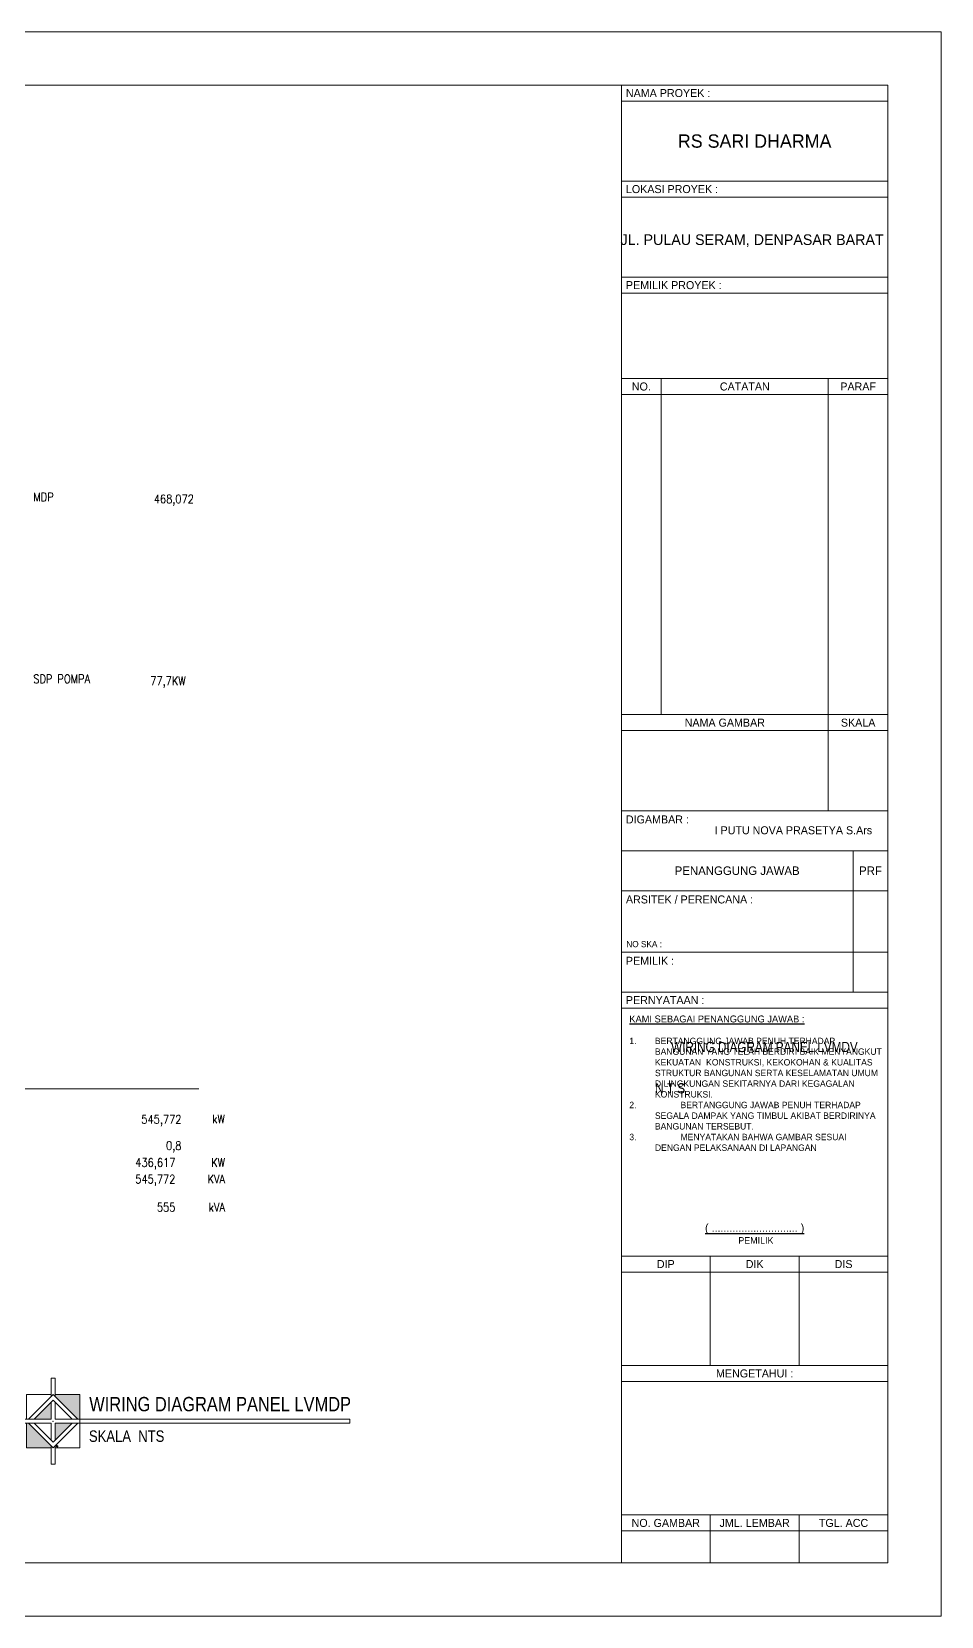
# Model space of a CAD drawing. Header units: inches. Extents: x 31310 to 32350, y 3900 to 5049.
# Drawn here: x 31758.8 to 31810, y 4167.6 to 4256.7 of the extents above; entities that cross this region are included whole.
import ezdxf
from ezdxf.enums import TextEntityAlignment as Align

# ---------------------------------------------------------------- set-up
doc = ezdxf.new("R2010")
doc.units = ezdxf.units.IN
doc.header["$MEASUREMENT"] = 0
doc.linetypes.add('DASHDOT2', pattern=[0.5, 0.25, -0.125, 0, -0.125])
for name, color, linetype in [('-TXT', 7, 'Continuous'), ('0-KOP', 2, 'Continuous'), ('TEXTKOP', 7, 'Continuous'), ('WIRING', 4, 'Continuous')]:
    doc.layers.add(name, color=color, linetype=linetype)
for name, color, linetype, lineweight in [('A-FURN-EQPM', 177, 'Continuous', 0), ('US 0 Elevation', 9, 'Continuous', 5), ('US 0 Sanitair', 9, 'Continuous', 0), ('US I. Text', 51, 'Continuous', 5), ('US-Elevation', 9, 'Continuous', 5), ('US-Text', 42, 'Continuous', 5)]:
    doc.layers.add(name, color=color, linetype=linetype, lineweight=lineweight)
doc.styles.add('1 100', font='GOTHIC.TTF')
doc.styles.add('1 200', font='GOTHIC.TTF', dxfattribs={"height": 300})
doc.styles.add('Arial Narrow', font='ARIALN.TTF')
doc.styles.add('patok', font='romans.shx', dxfattribs={"height": 3, "bigfont": 'bigfont.shx'})
doc.styles.add('TXT', font='romans.shx', dxfattribs={"width": 0.85, "height": 0.25})

# ---------------------------------------------------------------- blocks, each defined once
blk = doc.blocks.new('LEGENDA KOP')
at = {"layer": 'US I. Text', "lineweight": 13}
for points in [[(-957.196, -870.781), (-957.196, -870.813), (-956.831, -871.178), (-956.799, -871.178), (-956.799, -870.781)], [(-957.626, -871.243), (-957.658, -871.243), (-957.658, -871.64), (-957.261, -871.64), (-957.261, -871.608)]]:
    blk.add_hatch(color=256, dxfattribs=at).paths.add_polyline_path(points)
h = blk.add_hatch(color=256, dxfattribs=at)
h.paths.add_polyline_path([(-957.261, -871.178), (-957.261, -870.905), (-957.534, -871.178)])
h.paths.add_polyline_path([(-956.923, -871.243), (-957.196, -871.243), (-957.196, -871.516)])
for p, q in [((-957.261, -870.813), (-957.261, -870.518)), ((-957.196, -870.518), (-957.261, -870.518)), ((-957.196, -870.813), (-957.196, -870.518)), ((-957.261, -870.781), (-957.658, -870.781)), ((-957.658, -871.178), (-957.658, -870.781)), ((-957.196, -870.781), (-956.799, -870.781)), ((-956.799, -871.178), (-956.799, -870.781)), ((-957.261, -871.178), (-957.261, -870.905)), ((-957.196, -871.178), (-957.196, -870.905)), ((-957.907, -871.178), (-957.261, -871.178)), ((-957.907, -871.178), (-957.907, -871.243)), ((-957.907, -871.243), (-957.261, -871.243)), ((-957.658, -871.243), (-957.658, -871.64)), ((-957.261, -871.516), (-957.261, -871.243)), ((-957.196, -871.178), (-956.799, -871.178)), ((-957.196, -871.516), (-957.196, -871.243)), ((-957.196, -871.243), (-956.799, -871.243)), ((-956.799, -871.243), (-956.799, -871.64)), ((-957.261, -871.64), (-957.658, -871.64)), ((-957.261, -871.903), (-957.261, -871.608)), ((-957.196, -871.903), (-957.196, -871.608)), ((-957.196, -871.64), (-956.799, -871.64)), ((-957.196, -871.903), (-957.261, -871.903))]:
    blk.add_line(p, q, dxfattribs=at)
for points in [[(-957.626, -871.178), (-957.228, -870.781), (-956.831, -871.178)], [(-957.534, -871.178), (-957.228, -870.873), (-956.923, -871.178)], [(-956.831, -871.243), (-957.229, -871.64), (-957.626, -871.243)], [(-956.923, -871.243), (-957.229, -871.548), (-957.534, -871.243)]]:
    blk.add_lwpolyline(points, dxfattribs=at)
at = {"layer": 'US I. Text'}
blk.add_point((-957.229, -871.21), dxfattribs=at)
blk = doc.blocks.new('fdgfdf')
at = {"layer": 'US 0 Elevation', "xscale": 1.307726022502848, "yscale": 1.307726022502848, "zscale": 1.307726022502848}
blk.add_blockref('LEGENDA KOP', (3728.322, 1692.013), dxfattribs=at)
blk = doc.blocks.new('erthrhhrthre')
for p, q in [((-103.505, 130.043), (-229.505, 130.043)), ((-103.505, 40.943), (-103.505, 130.043)), ((-121.505, 121.643), (-106.505, 121.643)), ((-121.505, 116.243), (-106.505, 116.243)), ((-121.505, 110.543), (-106.505, 110.543)), ((-121.505, 91.642), (-106.505, 91.642)), ((-121.505, 86.242), (-106.505, 86.242)), ((-121.505, 83.992), (-106.505, 83.992)), ((-121.505, 76.042), (-106.505, 76.042)), ((-121.505, 61.2), (-106.505, 61.2)), ((-121.505, 55.05), (-106.505, 55.05)), ((-121.505, 46.643), (-106.505, 46.643)), ((-229.505, 40.943), (-103.505, 40.943))]:
    blk.add_line(p, q)
at = {"color": 5}
for p, q in [((-106.505, 127.043), (-225.005, 127.043)), ((-121.505, 43.943), (-121.505, 127.043)), ((-106.505, 43.943), (-106.505, 127.043)), ((-225.005, 43.943), (-106.505, 43.943))]:
    blk.add_line(p, q, dxfattribs=at)
at = {"ltscale": 8}
for p, q in [((-121.505, 126.143), (-106.505, 126.143)), ((-121.505, 120.743), (-106.505, 120.743)), ((-121.505, 115.343), (-106.505, 115.343)), ((-119.255, 91.642), (-119.255, 110.543)), ((-109.863, 86.242), (-109.863, 110.543)), ((-121.505, 109.643), (-106.505, 109.643)), ((-121.505, 90.742), (-106.505, 90.742)), ((-108.473, 83.992), (-108.473, 76.042)), ((-121.505, 81.742), (-106.505, 81.742)), ((-121.505, 78.292), (-106.505, 78.292)), ((-121.505, 75.142), (-106.505, 75.142)), ((-116.505, 61.2), (-116.505, 55.05)), ((-111.505, 61.2), (-111.505, 55.05)), ((-121.505, 60.3), (-106.505, 60.3)), ((-121.505, 54.15), (-106.505, 54.15)), ((-121.505, 45.743), (-106.505, 45.743))]:
    blk.add_line(p, q, dxfattribs=at)
at = {"ltscale": 5}
for p, q in [((-116.505, 43.943), (-116.505, 46.643)), ((-111.505, 43.943), (-111.505, 46.643))]:
    blk.add_line(p, q, dxfattribs=at)
at = {"layer": 'A-FURN-EQPM', "color": 0, "linetype": 'ByBlock', "lineweight": -2, "ltscale": 0.25}
blk.add_lwpolyline([(-229.505, 40.943), (-103.505, 40.943), (-103.505, 130.043), (-229.505, 130.043)], close=True, dxfattribs=at)
at = {"layer": 'TEXTKOP', "style": '1 100'}
for s, height, p in [('NAMA PROYEK :', 0.45, (-121.247, 126.593)), ('LOKASI PROYEK :', 0.45, (-121.247, 121.193)), ('PEMILIK PROYEK :', 0.45, (-121.247, 115.793)), ('DIGAMBAR :', 0.45, (-121.247, 85.75)), ('I PUTU NOVA PRASETYA S.Ars', 0.45, (-116.258, 85.14)), ('ARSITEK / PERENCANA :', 0.45, (-121.247, 81.25)), ('NO SKA :', 0.3462, (-121.225, 78.739)), ('PEMILIK :', 0.45, (-121.247, 77.8)), ('PERNYATAAN :', 0.45, (-121.247, 75.592))]:
    blk.add_text(s, height=height, dxfattribs=at).set_placement(p, align=Align.MIDDLE_LEFT)
at = {"layer": 'TEXTKOP', "style": '1 100', "oblique": 0}
for s, height, p in [('RS SARI DHARMA', 0.75, (-114.005, 123.893)), ('JL. PULAU SERAM, DENPASAR BARAT ', 0.6, (-114.037, 118.349))]:
    blk.add_text(s, height=height, rotation=359.99148, dxfattribs=at).set_placement(p, align=Align.MIDDLE_CENTER)
at = {"layer": 'TEXTKOP', "style": '1 100'}
for s, height, p in [('NO.', 0.45, (-120.38, 110.093)), ('CATATAN', 0.45, (-114.559, 110.093)), ('PARAF', 0.45, (-108.184, 110.093)), ('NAMA GAMBAR', 0.45, (-115.684, 91.192)), ('SKALA', 0.45, (-108.184, 91.192)), ('PENANGGUNG JAWAB', 0.48, (-114.989, 82.867)), ('PRF', 0.48, (-107.489, 82.867)), ('MENGETAHUI :', 0.45, (-114.005, 54.6)), ('NO. GAMBAR', 0.45, (-119.005, 46.193)), ('JML. LEMBAR', 0.45, (-114.005, 46.193)), ('TGL. ACC', 0.45, (-109.005, 46.193))]:
    blk.add_text(s, height=height, dxfattribs=at).set_placement(p, align=Align.MIDDLE_CENTER)
for s, p in [('DIP', (-119.005, 60.75)), ('DIK', (-114.005, 60.75)), ('DIS', (-109.005, 60.75))]:
    blk.add_text(s, height=0.45, dxfattribs=at).set_placement(p, align=Align.MIDDLE)
at = {"layer": 'TEXTKOP', "ltscale": 5, "style": '1 200'}
for s, insert, char_height, width, attachment_point in [('{\\H1.083x;\\LKAMI SEBAGAI PENANGGUNG JAWAB :\\P\\H0.9234x;\\P\\pxt4;}1. ^IBERTANGGUNG JAWAB PENUH TERHADAP  ^I^IBANGUNAN YANG TELAH BERDIRI BAIK MENYANGKUT ^IKEKUATAN ^IKONSTRUKSI, KEKOKOHAN & KUALITAS ^ISTRUKTUR BANGUNAN SERTA KESELAMATAN UMUM ^IDILINGKUNGAN SEKITARNYA DARI KEGAGALAN ^IKONSTRUKSI.\\P\\pi-4,l4,t8;2.^IBERTANGGUNG JAWAB PENUH TERHADAP SEGALA DAMPAK YANG TIMBUL AKIBAT BERDIRINYA BANGUNAN TERSEBUT.\\P3.^IMENYATAKAN BAHWA GAMBAR SESUAI DENGAN PELAKSANAAN DI LAPANGAN', (-121.055, 74.725), 0.36, 14.2351, 1), ('{\\L( ............................. )\\P\\H0.8333x;\\l PEMILIK}', (-114.005, 63.013), 0.45, 15, 2)]:
    blk.add_mtext(s, dxfattribs=dict(at, insert=insert, char_height=char_height, width=width, attachment_point=attachment_point))

msp = doc.modelspace()

# ---------------------------------------------------------------- linework, layer by layer
at = {"layer": '0-KOP', "lineweight": 0}
msp.add_line((31754.416, 4197.222), (31768.229, 4197.222), dxfattribs=at)
at = {"layer": 'US-Text', "elevation": 0}
msp.add_lwpolyline([(31761.538, 4178.653), (31776.724, 4178.653), (31776.724, 4178.427), (31761.538, 4178.427)], close=True, dxfattribs=at)
at = {"layer": 'WIRING', "color": 7, "linetype": 'DASHDOT2', "ltscale": 0.03}
for p, q in [((31760.176, 4177.182), (31760.367, 4177.182)), ((31760.214, 4177.139), (31760.33, 4177.139)), ((31760.248, 4177.097), (31760.296, 4177.097))]:
    msp.add_line(p, q, dxfattribs=at)

# ---------------------------------------------------------------- block references
at = {"layer": 'US-Elevation', "color": 1}
msp.add_blockref('erthrhhrthre', (31913.505, 4126.629), dxfattribs=at)
at = {"layer": 'US-Text', "xscale": 2.670372445474641, "yscale": 2.670372445474641, "zscale": 2.670372445474641}
msp.add_blockref('fdgfdf', (25146.782, 2702.604), dxfattribs=at)

# ---------------------------------------------------------------- texts
at = {"layer": '-TXT', "style": 'TXT', "width": 0.85}
for s, p in [('MDP', (31758.923, 4230.273)), ('SDP POMPA', (31758.922, 4220.044)), ('77,7KW', (31765.501, 4219.932))]:
    msp.add_text(s, height=0.4769, dxfattribs=at).set_placement(p)
for s, p in [('468,072', (31767.956, 4230.162)), ('545,772', (31767.259, 4195.277)), ('kW', (31769.697, 4195.3)), ('0,8', (31767.259, 4193.8)), ('436,617', (31766.916, 4192.846)), ('KW', (31769.709, 4192.849)), ('545,772', (31766.916, 4191.916)), ('KVA', (31769.709, 4191.918)), ('555', (31766.916, 4190.336)), ('kVA', (31769.709, 4190.339))]:
    msp.add_text(s, height=0.4769, dxfattribs=at).set_placement(p, align=Align.RIGHT)
at = {"layer": 'US 0 Sanitair', "attachment_point": 1, "style": 'Arial Narrow'}
for s, insert, char_height, width in [('\\pxqc;WIRING DIAGRAM PANEL LVMDV', (31794.739, 4199.871, 0), 0.57476, 10.61622), ('N T S', (31793.906, 4197.549, 0), 0.5748, 18.09144)]:
    msp.add_mtext(s, dxfattribs=dict(at, insert=insert, char_height=char_height, width=width))
at = {"layer": 'US-Text', "attachment_point": 1, "rotation": 359.99505, "style": 'patok'}
for s, insert, char_height in [('{\\fArial Narrow|b0|i0|c0|p34;WIRING DIAGRAM PANEL LVMDP}', (31762.068, 4179.906), 0.80626), ('\\pxt6666.7;{\\fArial Narrow|b0|i0|c0|p34;SKALA  NTS}', (31762.051, 4178.021), 0.64089)]:
    msp.add_mtext(s, dxfattribs=dict(at, insert=insert, char_height=char_height))

doc.saveas('drawing.dxf')
